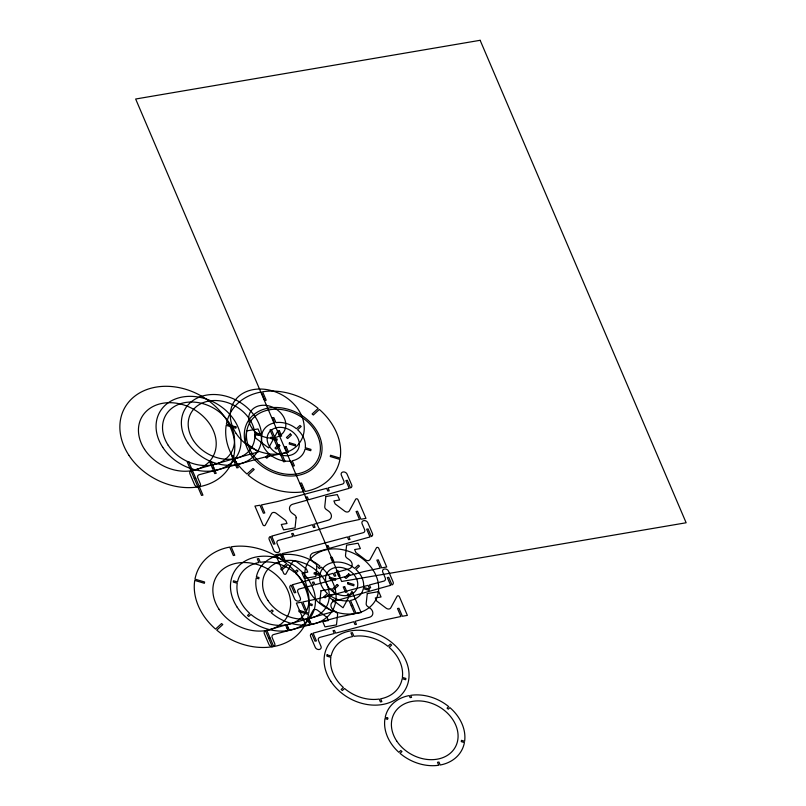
<?xml version="1.0" encoding="UTF-8"?>
<svg xmlns="http://www.w3.org/2000/svg" width="806" height="806" viewBox="0 0 806 806"><rect width="100%" height="100%" fill="white"/><g stroke="black" fill="none" stroke-linecap="round" stroke-linejoin="round"><path stroke-width="1.21" d="M277.586 431.401L268.62 447.924L255.875 438.263L254.605 435.3L260.348 434.313L258.051 428.953L246.576 430.918L245.316 442.655L258.494 451.884L194.417 469.938A48.108 37.963 28.7 0 0 191.667 470.694A3.234 2.549 28.7 0 0 189.944 473.868L194.538 484.638A3.234 2.549 28.7 0 0 198.558 486.834A3.234 2.549 28.7 0 0 200.281 483.66L197.782 477.807A3.234 2.549 28.7 0 1 199.314 474.674L257.497 459.047A220.28 173.814 28.7 0 1 266.02 456.831L286.694 452.73M356.212 573.701L314.995 584.743L313.846 582.033L312.406 582.285L313.615 585.116L299.348 588.944A3.234 2.549 28.7 0 0 297.807 592.067L300.306 597.931A3.234 2.549 28.7 0 1 298.583 601.105A3.234 2.549 28.7 0 1 294.573 598.908L289.969 588.138A3.234 2.549 28.7 0 1 291.067 585.146L294.321 592.773L295.762 592.521L292.437 584.743A48.108 37.963 28.7 0 1 294.452 584.199L333.1 573.318L334.329 576.179L335.759 575.937L334.48 572.925L348.887 568.865A6.468 5.108 28.7 0 0 352.182 564.885A6.468 5.108 28.7 0 0 349.22 559.636L346.983 558.074A3.234 2.549 28.7 0 1 345.512 555.294L346.6 545.178L358.086 543.224L360.373 548.584L354.63 549.561L355.899 552.533L365.551 559.848A3.234 2.549 28.7 0 0 370.125 559.485L376.432 547.848A1.29 1.018 28.7 0 1 378.719 548.271L386.719 567.001L381.691 567.857L378.286 559.868L376.845 560.12L380.261 568.109L364.312 571.514A207.142 163.447 28.7 0 0 356.212 573.701M276.821 445.849L278.251 445.597M234.294 461.909L235.735 461.667M212.381 468.014L213.812 467.762M194.296 478.502L195.727 478.26M351.225 605.689L352.655 605.447M308.698 621.748L310.139 621.507M286.785 627.854L288.216 627.612M268.7 638.342L270.141 638.1M296.134 517.774L295.056 527.89L283.571 529.844L281.284 524.484L287.017 523.507L285.757 520.535L276.105 513.221A3.234 2.549 28.7 0 0 271.531 513.593L265.224 525.23A1.29 1.018 28.7 0 1 262.937 524.807L254.928 506.077L259.965 505.221L263.371 513.2L264.801 512.959L261.396 504.959L277.335 501.554A207.142 163.447 28.7 0 0 285.445 499.367L326.652 488.325L327.81 491.035L329.251 490.794L328.032 487.952L342.308 484.134A3.234 2.549 28.7 0 0 343.85 481.001L341.341 475.137A3.234 2.549 28.7 0 1 343.074 471.973A3.234 2.549 28.7 0 1 347.084 474.16L351.688 484.93A3.234 2.549 28.7 0 1 350.58 487.922L347.326 480.305L345.895 480.547L349.22 488.325A48.108 37.963 28.7 0 1 347.205 488.869L308.547 499.76L307.328 496.889L305.897 497.131L307.177 500.143L292.769 504.203A6.468 5.108 28.7 0 0 289.475 508.193A6.468 5.108 28.7 0 0 292.437 513.432L294.664 514.994A3.234 2.549 28.7 0 1 296.134 517.774M316.899 566.396L315.811 576.512L304.325 578.466L302.038 573.106L307.781 572.129L306.512 569.157L296.86 561.842A3.234 2.549 28.7 0 0 292.296 562.215L285.979 573.852A1.29 1.018 28.7 0 1 283.692 573.429L275.692 554.699L280.72 553.843L284.135 561.822L285.566 561.581L282.15 553.581L298.099 550.176A207.142 163.447 28.7 0 0 306.199 547.989L347.416 536.947L348.575 539.657L350.005 539.416L348.797 536.574L363.073 532.756A3.234 2.549 28.7 0 0 364.604 529.623L362.106 523.769A3.234 2.549 28.7 0 1 363.828 520.595A3.234 2.549 28.7 0 1 367.848 522.782L372.443 533.562A3.234 2.549 28.7 0 1 371.344 536.544L368.09 528.927L366.649 529.169L369.974 536.957A48.108 37.963 28.7 0 1 367.969 537.491L329.311 548.382L328.092 545.511L326.652 545.763L327.941 548.765L313.524 552.825A6.468 5.108 28.7 0 0 310.229 556.815A6.468 5.108 28.7 0 0 313.191 562.054L315.428 563.616A3.234 2.549 28.7 0 1 316.899 566.396M325.846 496.556L324.758 506.672A3.234 2.549 28.7 0 0 326.229 509.452L328.455 511.014A6.468 5.108 28.7 0 1 331.427 516.263A6.468 5.108 28.7 0 1 328.133 520.243L313.715 524.303L315.005 527.315L313.564 527.557L312.345 524.696L273.687 535.577A48.108 37.963 28.7 0 0 271.672 536.121L274.997 543.899L273.566 544.151L270.312 536.524A3.234 2.549 28.7 0 0 269.204 539.516L273.808 550.286A3.234 2.549 28.7 0 0 277.818 552.473A3.234 2.549 28.7 0 0 279.551 549.309L277.052 543.446A3.234 2.549 28.7 0 1 278.584 540.322L292.86 536.494L291.651 533.663L293.082 533.411L294.24 536.121L335.457 525.079A207.142 163.447 28.7 0 1 343.558 522.893L359.496 519.487L356.091 511.498L357.521 511.246L360.927 519.235L365.964 518.379L357.955 499.649A1.29 1.018 28.7 0 0 355.678 499.226L349.361 510.863A3.234 2.549 28.7 0 1 344.787 511.226L335.145 503.911L333.875 500.939L339.618 499.962L337.321 494.602L325.846 496.556M320.979 590.758L319.72 602.495L332.898 611.724L308.849 618.494L311.408 624.479A42.033 33.167 28.7 0 0 335.618 602.032L332.455 601.085L332.677 599.795L335.83 600.742A42.033 33.167 28.7 0 0 321.141 567.112L319.488 568.643L318.269 567.605L319.922 566.084A42.033 33.167 28.7 0 0 281.868 554.79L282.755 556.865L281.314 557.107L280.428 555.032A42.033 33.167 28.7 0 0 256.409 576.753L258.998 577.529L258.776 578.819L256.167 578.033A42.033 33.167 28.7 0 0 270.03 611.764L271.975 609.981L273.184 611.019L271.229 612.812A42.033 33.167 28.7 0 0 309.967 624.721L307.479 618.887L268.821 629.778A48.108 37.963 28.7 0 0 266.816 630.312L273.738 646.533A60.158 47.473 28.7 0 0 308.507 614.494L298.875 611.603L299.097 610.323L308.728 613.205A60.158 47.473 28.7 0 0 287.944 564.522L281.909 570.074L280.7 569.036L286.724 563.485A60.158 47.473 28.7 0 0 231.171 546.831L234.778 555.274L233.337 555.515L229.74 547.083A60.158 47.473 28.7 0 0 194.971 579.121L204.603 582.003L204.381 583.292L194.75 580.401A60.158 47.473 28.7 0 0 215.534 629.093L221.559 623.542L222.778 624.579L216.754 630.131A60.158 47.473 28.7 0 0 272.307 646.775L265.446 630.725A3.234 2.549 28.7 0 0 264.348 633.707L268.942 644.478A3.234 2.549 28.7 0 0 272.962 646.674A3.234 2.549 28.7 0 0 274.685 643.5L272.186 637.647A3.234 2.549 28.7 0 1 273.718 634.513L287.994 630.685L285.566 624.993A37.701 29.751 28.7 0 1 250.928 614.434L248.732 616.459L247.523 615.421L249.719 613.386A37.701 29.751 28.7 0 1 237.246 583.262L233.277 582.073L233.498 580.783L237.488 581.982A37.701 29.751 28.7 0 1 258.877 562.517L257.305 558.84L258.736 558.588L260.308 562.276A37.701 29.751 28.7 0 1 294.311 572.28L296.789 569.993L298.008 571.031L295.53 573.308A37.701 29.751 28.7 0 1 308.748 603.321L312.244 604.379L312.023 605.659L308.547 604.611A37.701 29.751 28.7 0 1 286.996 624.751L289.374 630.322L330.591 619.28A207.142 163.447 28.7 0 1 338.691 617.094L354.64 613.678L349.089 600.692A23.052 18.185 28.7 0 1 328.636 594.566L325.07 597.851L323.851 596.813L327.417 593.518A23.052 18.185 28.7 0 1 319.77 575.595L314.068 573.882L314.29 572.603L319.992 574.315A23.052 18.185 28.7 0 1 332.787 562.507L330.651 557.51L332.092 557.268L334.218 562.266A23.052 18.185 28.7 0 1 354.68 568.391L358.247 565.107L359.466 566.144L355.899 569.429A23.052 18.185 28.7 0 1 363.556 587.362L369.249 589.075L369.027 590.355L363.335 588.652A23.052 18.185 28.7 0 1 350.529 600.45L356.071 613.426L361.098 612.57L351.99 591.251L343.024 607.764L330.279 598.102L329.009 595.14L334.752 594.153L332.465 588.793L320.979 590.758M337.563 614.787L336.475 624.902L324.989 626.856L322.702 621.497L328.445 620.519L327.176 617.547L317.524 610.233A3.234 2.549 28.7 0 0 312.95 610.605L306.643 622.242A1.29 1.018 28.7 0 1 304.356 621.819L296.356 603.09L301.384 602.233L304.789 610.213L306.23 609.971L302.814 601.971L318.763 598.576A207.142 163.447 28.7 0 0 326.863 596.39L368.08 585.337L369.229 588.048L370.669 587.806L369.46 584.965L383.727 581.146A3.234 2.549 28.7 0 0 385.268 578.013L382.769 572.159A3.234 2.549 28.7 0 1 384.492 568.986A3.234 2.549 28.7 0 1 388.512 571.182L393.106 581.952A3.234 2.549 28.7 0 1 392.008 584.934L388.754 577.318L387.313 577.559L390.638 585.347A48.108 37.963 28.7 0 1 388.623 585.881L349.975 596.772L348.746 593.901L347.315 594.153L348.595 597.155L334.188 601.216A6.468 5.108 28.7 0 0 330.893 605.205A6.468 5.108 28.7 0 0 333.855 610.444L336.092 612.006A3.234 2.549 28.7 0 1 337.563 614.787M367.264 593.579L366.176 603.684A3.234 2.549 28.7 0 0 367.647 606.465L369.883 608.026A6.468 5.108 28.7 0 1 372.846 613.275A6.468 5.108 28.7 0 1 369.551 617.265L355.144 621.315L356.423 624.328L354.993 624.569L353.763 621.708L315.106 632.599A48.108 37.963 28.7 0 0 313.101 633.133L316.426 640.921L314.985 641.163L311.731 633.536A3.234 2.549 28.7 0 0 310.632 636.528L315.227 647.299A3.234 2.549 28.7 0 0 319.247 649.495A3.234 2.549 28.7 0 0 320.969 646.321L318.471 640.468A3.234 2.549 28.7 0 1 320.012 637.334L334.278 633.506L333.069 630.675L334.5 630.423L335.659 633.143L376.876 622.091A207.142 163.447 28.7 0 1 384.976 619.905L400.925 616.499L397.509 608.51L398.94 608.268L402.355 616.247L407.383 615.391L399.383 596.662A1.29 1.018 28.7 0 0 397.096 596.239L390.779 607.875A3.234 2.549 28.7 0 1 386.215 608.238L376.563 600.923L375.294 597.961L381.036 596.974L378.749 591.614L367.264 593.579M236.017 426.948L235.795 428.228L226.174 425.346A60.158 47.473 28.7 0 0 246.958 474.029L252.983 468.477L254.192 469.515L248.167 475.066A60.158 47.473 28.7 0 0 303.721 491.72L300.124 483.278L301.555 483.036L305.162 491.469A60.158 47.473 28.7 0 0 339.93 459.43L330.299 456.539L330.52 455.259L340.152 458.151A60.158 47.473 28.7 0 0 319.357 409.458L313.333 415.009L312.124 413.972L318.148 408.42A60.158 47.473 28.7 0 0 262.595 391.776L266.192 400.209L264.761 400.461L261.154 392.018A60.158 47.473 28.7 0 0 226.395 424.057L236.017 426.948M256.016 432.943L255.794 434.222L261.497 435.935A23.052 18.185 28.7 0 0 269.154 453.869L265.577 457.153L266.796 458.191L270.363 454.906A23.052 18.185 28.7 0 0 290.825 461.032L292.951 466.029L294.392 465.787L292.256 460.79A23.052 18.185 28.7 0 0 305.061 448.992L310.753 450.695L310.975 449.416L305.283 447.703A23.052 18.185 28.7 0 0 297.626 429.769L301.192 426.485L299.973 425.447L296.417 428.732A23.052 18.185 28.7 0 0 275.954 422.606L273.818 417.609L272.388 417.861L274.514 422.848A23.052 18.185 28.7 0 0 261.718 434.656L256.016 432.943M271.098 437.245L270.876 438.524L276.992 440.358L277.214 439.079L271.098 437.245M289.445 442.736L289.223 444.015L295.339 445.849L295.56 444.569L289.445 442.736M329.533 577.177L329.311 578.456L335.437 580.29L335.659 579.01L329.533 577.177M327.125 654.855L326.904 656.134L330.873 657.323A37.701 29.751 28.7 0 0 343.356 687.447L341.15 689.483L342.369 690.52L344.555 688.495A37.701 29.751 28.7 0 0 379.193 699.054L380.412 701.915L381.853 701.673L380.623 698.812A37.701 29.751 28.7 0 0 402.174 678.682L405.66 679.72L405.881 678.44L402.375 677.393A37.701 29.751 28.7 0 0 389.157 647.369L391.635 645.092L390.416 644.054L387.938 646.341A37.701 29.751 28.7 0 0 353.945 636.337L352.373 632.66L350.932 632.901L352.504 636.589A37.701 29.751 28.7 0 0 331.115 656.044L327.125 654.855M347.88 582.667L347.658 583.947L353.774 585.781L353.995 584.501L347.88 582.667M387.797 718.075L387.575 719.355L384.966 718.569A42.033 33.167 28.7 0 0 398.829 752.3L400.773 750.517L401.982 751.555L400.028 753.358A42.033 33.167 28.7 0 0 438.766 765.257L437.497 762.285L438.938 762.043L440.207 765.015A42.033 33.167 28.7 0 0 464.417 742.568L461.254 741.621L461.475 740.341L464.629 741.278A42.033 33.167 28.7 0 0 449.939 707.648L448.287 709.179L447.068 708.142L448.72 706.62A42.033 33.167 28.7 0 0 410.667 695.326L411.554 697.402L410.113 697.643L409.226 695.568A42.033 33.167 28.7 0 0 385.208 717.29L387.797 718.075M278.785 444.559L274.967 448.086L276.176 449.123L280.004 445.597L278.785 444.559M290.261 433.971L286.432 437.497L287.651 438.535L291.48 435.008L290.261 433.971M337.23 584.491L333.402 588.017L334.611 589.055L338.439 585.529L337.23 584.491M348.706 573.902L344.877 577.428L346.086 578.466L349.915 574.94L348.706 573.902M480.144 40.3L135.66 99.017L341.653 581.479L686.138 522.762L480.144 40.3M271.451 429.669L270.02 429.92L283.631 461.798L285.062 461.546L271.451 429.669M279.36 430.706L277.919 430.948L280.216 436.308L281.647 436.066L279.36 430.706M188.685 461.757L187.254 461.999L201.5 495.388L202.941 495.136L188.685 461.757M233.226 455.793L231.785 456.035L236.843 467.863L238.274 467.621L233.226 455.793M286.231 446.786L284.79 447.028L287.077 452.388L288.518 452.146L286.231 446.786M211.374 462.06L209.943 462.301L214.749 473.555L216.179 473.313L211.374 462.06M337.795 570.638L336.364 570.88L338.651 576.24L340.082 575.998L337.795 570.638M344.666 586.718L343.225 586.959L345.522 592.319L346.953 592.078L344.666 586.718M328.092 586.627A16.866 13.309 28.7 0 0 355.97 590.375A16.866 13.309 28.7 0 0 340.918 567.434A16.866 13.309 28.7 0 0 328.092 586.627M219 609.235A40.693 32.109 28.7 0 0 286.271 618.262A40.693 32.109 28.7 0 0 249.941 562.92A40.693 32.109 28.7 0 0 219 609.235M237.176 607.21A44.461 35.081 28.7 0 0 310.683 617.074A44.461 35.081 28.7 0 0 270.987 556.614A44.461 35.081 28.7 0 0 237.176 607.21M267.864 600.41A34.9 27.535 28.7 0 0 325.553 608.147A34.9 27.535 28.7 0 0 294.402 560.694A34.9 27.535 28.7 0 0 267.864 600.41M310.542 593.297A38.708 30.537 28.7 0 0 374.538 601.88A38.708 30.537 28.7 0 0 339.981 549.249A38.708 30.537 28.7 0 0 310.542 593.297M144.586 449.395A40.693 32.109 28.7 0 0 211.867 458.423A40.693 32.109 28.7 0 0 175.537 403.081A40.693 32.109 28.7 0 0 144.586 449.395M128.93 455.34A60.158 47.473 28.7 0 0 228.38 468.679A60.158 47.473 28.7 0 0 174.68 386.88A60.158 47.473 28.7 0 0 128.93 455.34M168.212 445.305A37.701 29.751 28.7 0 0 230.536 453.667A37.701 29.751 28.7 0 0 196.876 402.396A37.701 29.751 28.7 0 0 168.212 445.305M162.772 447.37A44.461 35.081 28.7 0 0 236.279 457.234A44.461 35.081 28.7 0 0 196.583 396.774A44.461 35.081 28.7 0 0 162.772 447.37M187.717 442.746A42.033 33.167 28.7 0 0 257.205 452.075A42.033 33.167 28.7 0 0 219.685 394.91A42.033 33.167 28.7 0 0 187.717 442.746M193.46 440.57A34.9 27.535 28.7 0 0 251.15 448.307A34.9 27.535 28.7 0 0 219.998 400.854A34.9 27.535 28.7 0 0 193.46 440.57M251.603 427.583A19.455 15.354 28.7 0 0 283.762 431.895A19.455 15.354 28.7 0 0 266.393 405.438A19.455 15.354 28.7 0 0 251.603 427.583M236.138 433.457A38.708 30.537 28.7 0 0 300.124 442.041A38.708 30.537 28.7 0 0 265.577 389.409A38.708 30.537 28.7 0 0 236.138 433.457M269.647 446.695A16.866 13.309 28.7 0 0 297.535 450.443A16.866 13.309 28.7 0 0 282.473 427.502A16.866 13.309 28.7 0 0 269.647 446.695M252.278 453.637A38.708 30.537 28.7 0 0 316.264 462.221A38.708 30.537 28.7 0 0 281.707 409.589A38.708 30.537 28.7 0 0 252.278 453.637M250.414 454.171A40.693 32.109 28.7 0 0 317.695 463.198A40.693 32.109 28.7 0 0 281.365 407.866A40.693 32.109 28.7 0 0 250.414 454.171M330.803 681.272A44.461 35.081 28.7 0 0 404.31 691.135A44.461 35.081 28.7 0 0 364.614 630.675A44.461 35.081 28.7 0 0 330.803 681.272M396.663 740.946A34.9 27.535 28.7 0 0 454.352 748.693A34.9 27.535 28.7 0 0 423.2 701.23A34.9 27.535 28.7 0 0 396.663 740.946"/></g></svg>
